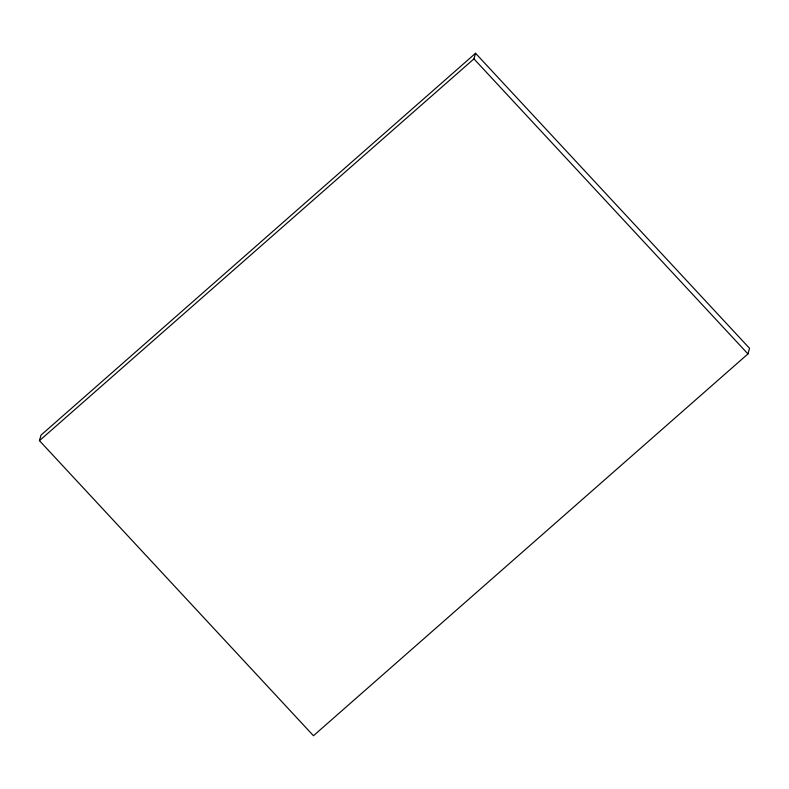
<?xml version="1.0" encoding="UTF-8"?>
<svg xmlns="http://www.w3.org/2000/svg" width="789" height="789" viewBox="0 0 789 789"><rect width="100%" height="100%" fill="white"/><g stroke="black" fill="none" stroke-linecap="round" stroke-linejoin="round"><path stroke-width="1.18" d="M39.45 440.676L41.048 435.084L475.54 53.267L749.55 348.324L747.952 353.916L313.46 735.733L39.45 440.676L473.952 58.869L475.54 53.267M473.952 58.869L747.952 353.916"/></g></svg>
